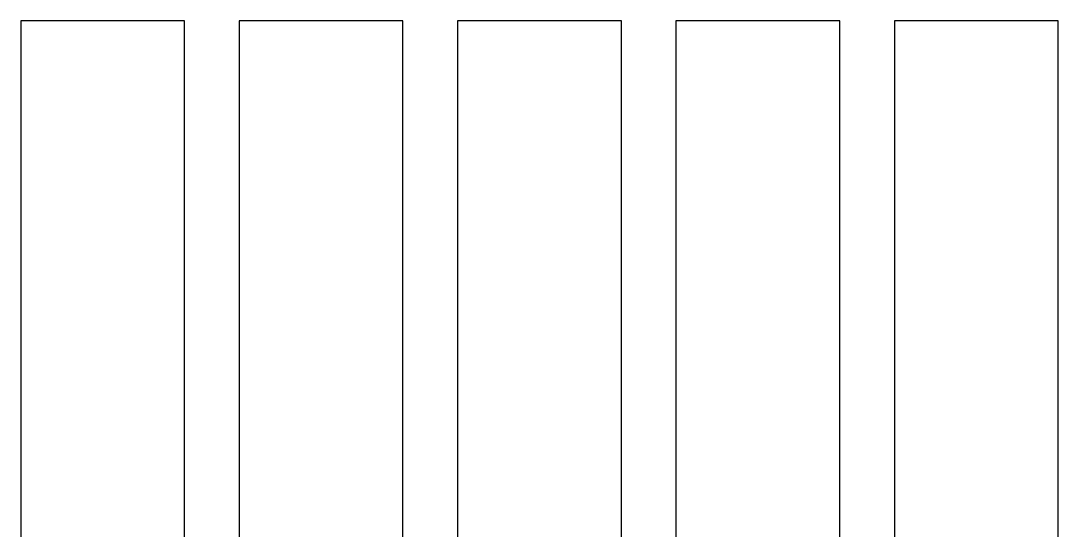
# Model space of a CAD drawing. Header units: millimetres. Extents: x -678720 to -601931, y -306 to 39239.
# Drawn here: x -672724 to -670824, y 6510 to 7444 of the extents above; entities that cross this region are included whole.
import ezdxf
from ezdxf.xclip import XClip

# ---------------------------------------------------------------- set-up
doc = ezdxf.new("R2010")
doc.units = ezdxf.units.MM
doc.header["$XCLIPFRAME"] = 0
doc.layers.add('000 - WIPEOUT', color=250, linetype='Continuous')
doc.layers.add('A11_ALU.SOLID SHEET', color=2, linetype='Continuous')

# ---------------------------------------------------------------- blocks, each defined once
blk = doc.blocks.new('*U604')
at = {"color": 3}
for points in [[(-875, -9650), (875, -9650), (875, -9950), (-875, -9950)], [(-875, -10050), (875, -10050), (875, -10350), (-875, -10350)], [(-875, -10450), (875, -10450), (875, -10750), (-875, -10750)], [(-875, -10850), (875, -10850), (875, -11150), (-875, -11150)], [(-875, -11250), (875, -11250), (875, -11550), (-875, -11550)]]:
    blk.add_wipeout(points, dxfattribs=at).dxf.layer = '000 - WIPEOUT'
at = {"layer": 'A11_ALU.SOLID SHEET', "color": 0, "linetype": 'ByBlock'}
for points in [[(-875, -9950), (875, -9950), (875, -9650), (-875, -9650)], [(-875, -10350), (875, -10350), (875, -10050), (-875, -10050)], [(-875, -10750), (875, -10750), (875, -10450), (-875, -10450)], [(-875, -11150), (875, -11150), (875, -10850), (-875, -10850)], [(-875, -11550), (875, -11550), (875, -11250), (-875, -11250)]]:
    blk.add_lwpolyline(points, close=True, dxfattribs=at)
blk = doc.blocks.new('*U743')
at = {"layer": 'A11_ALU.SOLID SHEET', "color": 0, "linetype": 'ByBlock', "rotation": 90}
blk.add_blockref('*U604', (62308.5, 2990), dxfattribs=at)

msp = doc.modelspace()

# ---------------------------------------------------------------- block references
at = {"layer": 'A11_ALU.SOLID SHEET'}
ref = msp.add_blockref('*U743', (-744682.4, 3579), dxfattribs=at)
XClip(ref).set_block_clipping_path([(69798.6834257276, -3885.5002684942), (120965.0023936313, 33679.9972602262)])

doc.saveas('drawing.dxf')
